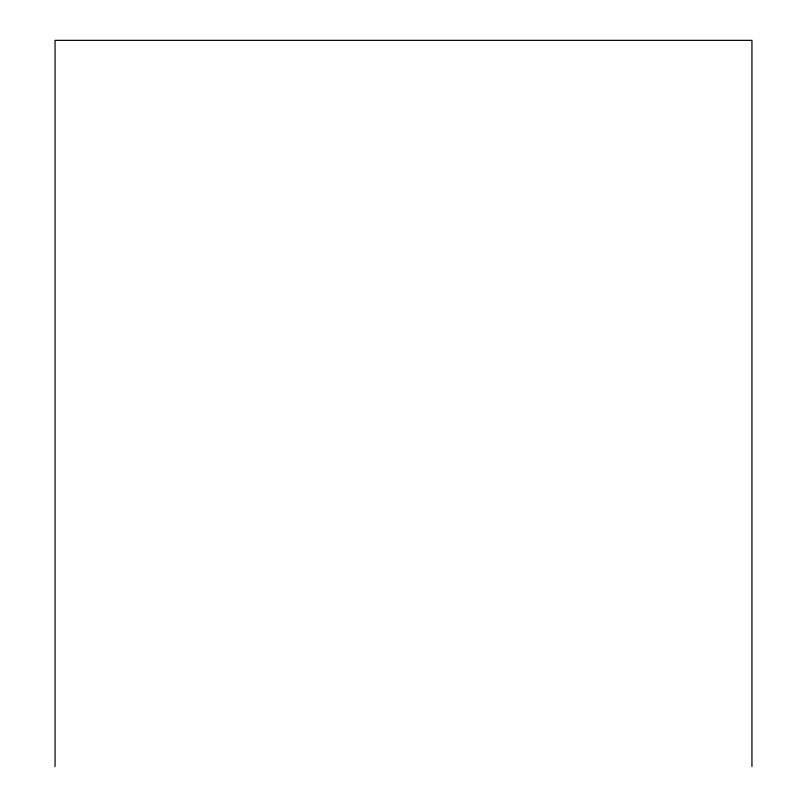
<?xml version="1.0" encoding="UTF-8"?>
<svg xmlns="http://www.w3.org/2000/svg" width="807" height="807" viewBox="0 0 807 807"><rect width="100%" height="100%" fill="white"/><g stroke="black" fill="none" stroke-linecap="round" stroke-linejoin="round"><path stroke-width="1.21" d="M751.942 766.65L751.942 40.35L55.058 40.35L55.058 766.65"/></g></svg>
